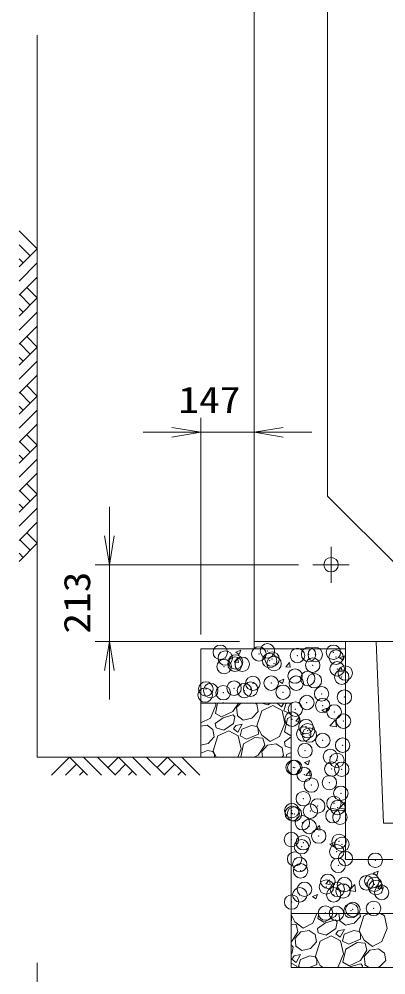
# Model space of a CAD drawing. Units: millimetres at full size. Extents: x 37600 to 71200, y -111040 to -87280.
# Drawn here: x 53702 to 54717, y -107556 to -104909 of the extents above; entities that cross this region are included whole.
import ezdxf
from ezdxf.enums import TextEntityAlignment as Align

# ---------------------------------------------------------------- set-up
doc = ezdxf.new("R2010")
doc.units = ezdxf.units.MM
doc.header["$LTSCALE"] = 80.0044
doc.header["$PDMODE"] = 32
doc.header["$PDSIZE"] = 40
doc.linetypes.add('CHAIN', pattern=[18.5, 12, -1.5, 3.5, -1.5])
for name, color, linetype, lineweight in [('0_2', 4, 'Continuous', 13), ('寸法', 6, 'Continuous', 13), ('ﾊｯﾁﾝｸﾞ', 4, 'Continuous', 9)]:
    doc.layers.add(name, color=color, linetype=linetype, lineweight=lineweight)
doc.styles.add('ＭＳ ゴシック', font='')
doc.styles.get('ＭＳ ゴシック').set_extended_font_data('MS Gothic')

# ---------------------------------------------------------------- blocks, each defined once
blk = doc.blocks.new('open_arrow')
at = {"color": 0, "linetype": 'Continuous', "lineweight": -2}
blk.add_lwpolyline([(7.5, 1.25), (0, 0), (7.5, -1.25)], dxfattribs=at)

msp = doc.modelspace()

# ---------------------------------------------------------------- linework, layer by layer
at = {"layer": '0_2', "color": 2, "linetype": 'CHAIN'}
for p, q in [((54565, -106470), (54565, -106370)), ((54515, -106420), (54615, -106420))]:
    msp.add_line(p, q, dxfattribs=at)
at = {"layer": '0_2', "color": 3}
for points in [[(54352, -106633), (57958, -106633), (57958, -104177), (54352, -104177)], [(54755, -106430), (57555, -106430), (57755, -106230), (57755, -104580), (57555, -104380), (54755, -104380), (54555, -104580), (54555, -106230)]]:
    msp.add_lwpolyline(points, close=True, dxfattribs=at)
at = {"layer": '0_2'}
msp.add_lwpolyline([(54205, -106953), (53752, -106953), (53752, -104953)], dxfattribs=at)
at = {"layer": '0_2', "color": 7}
for points in [[(54352, -106633), (54605, -106633), (54605, -106653), (54352, -106653)], [(54205, -106653), (54205, -106803), (54455, -106803), (54455, -107386), (55955, -107386), (55955, -106803), (58105, -106803), (58105, -106653), (55805, -106653), (55805, -107236), (54605, -107236), (54605, -106653)], [(54205, -106803), (54455, -106803), (54455, -106953), (54205, -106953)], [(54455, -107386), (55955, -107386), (55955, -107536), (54455, -107536)]]:
    msp.add_lwpolyline(points, close=True, dxfattribs=at)
at = {"layer": '0_2', "color": 3}
msp.add_lwpolyline([(54725.62, -106633), (54689.96, -106633), (54709.96, -107136), (55700.04, -107136)], dxfattribs=at)
msp.add_circle((54565, -106420), 20, dxfattribs=at)
at = {"layer": '寸法'}
for p, q in [((54205, -106613), (54205, -106013)), ((54352, -106593), (54352, -106013)), ((54512, -106053), (54045, -106053)), ((53952, -106793), (53952, -106260)), ((54475, -106420), (53912, -106420)), ((54312, -106633), (53912, -106633)), ((53752, -107523), (53752, -108823))]:
    msp.add_line(p, q, dxfattribs=at)
at = {"layer": 'ﾊｯﾁﾝｸﾞ'}
for p, q in [((53702, -105495.35), (53752, -105545.35)), ((53702, -105534.24), (53732.56, -105564.8)), ((53752, -105545.35), (53702, -105595.35)), ((53702, -105573.13), (53713.11, -105584.24)), ((53752, -105584.24), (53702, -105634.24)), ((53752, -105623.13), (53702, -105673.13)), ((53703.5, -105671.63), (53732.56, -105700.68)), ((53722.95, -105652.18), (53752, -105681.24)), ((53752, -105681.24), (53702, -105731.24)), ((53702, -105709.02), (53713.11, -105720.13)), ((53752, -105720.13), (53702, -105770.13)), ((53752, -105759.02), (53702, -105809.02)), ((53722.95, -105788.07), (53752, -105817.12)), ((53752, -105817.12), (53702, -105867.12)), ((53703.5, -105807.51), (53732.56, -105836.56)), ((53702, -105844.9), (53713.11, -105856.01)), ((53752, -105856.01), (53702, -105906.01)), ((53752, -105894.9), (53702, -105944.9)), ((53722.95, -105923.95), (53752, -105953)), ((53752, -105953), (53702, -106003)), ((53703.5, -105943.39), (53732.56, -105972.44)), ((53702, -105980.78), (53713.11, -105991.89)), ((53752, -105991.89), (53702, -106041.89)), ((53752, -106030.78), (53702, -106080.78)), ((53722.95, -106059.83), (53752, -106088.88)), ((53752, -106088.88), (53702, -106138.88)), ((53703.5, -106079.28), (53732.56, -106108.33)), ((53702, -106116.66), (53713.11, -106127.77)), ((53752, -106127.77), (53702, -106177.77)), ((53752, -106166.66), (53702, -106216.66)), ((53722.95, -106195.71), (53752, -106224.76)), ((53752, -106224.76), (53702, -106274.76)), ((53703.5, -106215.16), (53732.56, -106244.21)), ((53702, -106252.54), (53713.11, -106263.65)), ((53752, -106263.65), (53702, -106313.65)), ((53752, -106302.54), (53702, -106352.54)), ((53722.95, -106331.59), (53752, -106360.65)), ((53752, -106360.65), (53702, -106410.65)), ((53703.5, -106351.04), (53732.56, -106380.09)), ((53702, -106388.43), (53713.11, -106399.54)), ((54296.53, -106689.9), (54306.17, -106678.41)), ((54301.17, -106661.89), (54315.18, -106656.52)), ((54301.17, -106661.89), (54311.12, -106668.6)), ((54308.48, -106690.95), (54306.17, -106678.41)), ((54311.12, -106668.6), (54315.18, -106656.52)), ((54588.6, -106677.91), (54602.6, -106672.53)), ((54588.6, -106677.91), (54598.55, -106684.62)), ((54598.55, -106684.62), (54602.6, -106672.53)), ((54296.53, -106689.9), (54308.48, -106690.95)), ((54439.98, -106702.45), (54449.62, -106690.96)), ((54439.98, -106702.45), (54451.94, -106703.5)), ((54451.94, -106703.5), (54449.62, -106690.96)), ((54583.43, -106715), (54593.08, -106703.51)), ((54595.39, -106716.05), (54593.07, -106703.51)), ((54583.43, -106715), (54595.39, -106716.05)), ((54420.55, -106742.42), (54434.56, -106737.04)), ((54420.55, -106742.42), (54430.5, -106749.13)), ((54430.5, -106749.13), (54434.56, -106737.04)), ((54231.32, -106844.7), (54246.1, -106808.68)), ((54246.1, -106808.68), (54244.86, -106803)), ((54244.98, -106831.96), (54251.13, -106803)), ((54262.73, -106803), (54266.51, -106801.55)), ((54266.03, -106803), (54266.51, -106801.55)), ((54308.49, -106803), (54293.58, -106826.53)), ((54303.61, -106815.9), (54315.48, -106803)), ((54354.85, -106803), (54359.48, -106806.27)), ((54363.22, -106826.74), (54359.48, -106806.27)), ((54403.6, -106809.89), (54373.1, -106824.27)), ((54389.7, -106808.22), (54373.14, -106803)), ((54397.16, -106803), (54389.7, -106808.22)), ((54429.54, -106824.02), (54403.6, -106809.89)), ((54417.25, -106803), (54416.43, -106804.11)), ((54416.43, -106804.11), (54428.28, -106813.43)), ((54428.28, -106813.43), (54434.07, -106803)), ((54439.7, -106805.22), (54434.58, -106824.34)), ((54445.34, -106803), (54439.7, -106805.22)), ((54261.87, -106841.61), (54244.98, -106831.96)), ((54293.58, -106826.53), (54261.87, -106841.61)), ((54294.14, -106835.91), (54266.4, -106843.85)), ((54298.86, -106841.27), (54294.14, -106835.91)), ((54306.13, -106837.07), (54303.61, -106815.9)), ((54304.92, -106837.77), (54321.99, -106850.54)), ((54346.11, -106844.71), (54363.22, -106826.74)), ((54373.1, -106824.27), (54359.92, -106865.83)), ((54437.34, -106859.93), (54429.54, -106824.02)), ((54434.58, -106824.34), (54452.68, -106833.29)), ((54452.68, -106833.29), (54455, -106832.3)), ((54539.94, -106822.94), (54553.94, -106817.56)), ((54539.94, -106822.94), (54549.88, -106829.65)), ((54549.88, -106829.65), (54553.94, -106817.56)), ((54205, -106858.06), (54205.16, -106858.18)), ((54205.16, -106858.18), (54231.32, -106844.7)), ((54266.4, -106843.85), (54244.76, -106859.57)), ((54246.72, -106871.37), (54244.76, -106859.57)), ((54294.95, -106859.69), (54268.46, -106878.22)), ((54298.86, -106841.27), (54294.95, -106859.69)), ((54318.92, -106862.02), (54301.57, -106865.57)), ((54307.03, -106883.43), (54318.92, -106862.02)), ((54321.99, -106850.54), (54346.11, -106844.71)), ((54422.57, -106895.94), (54437.34, -106859.93)), ((54436.23, -106883.2), (54444.05, -106846.35)), ((54444.05, -106846.35), (54455, -106840.03)), ((54467.73, -106852.89), (54477.37, -106841.4)), ((54467.73, -106852.89), (54479.69, -106853.94)), ((54479.69, -106853.94), (54477.37, -106841.4)), ((54561.94, -106866.29), (54577.51, -106850.06)), ((54579.7, -106869.08), (54577.49, -106850.08)), ((54205, -106867.51), (54221.86, -106864.71)), ((54221.86, -106864.71), (54238.24, -106876.27)), ((54241.97, -106896.74), (54238.24, -106876.27)), ((54268.46, -106878.22), (54246.72, -106871.37)), ((54282.36, -106879.89), (54251.86, -106894.27)), ((54308.3, -106894.02), (54282.36, -106879.89)), ((54301.57, -106865.57), (54295.18, -106874.11)), ((54295.18, -106874.11), (54307.03, -106883.43)), ((54318.46, -106875.22), (54313.33, -106894.34)), ((54344.81, -106864.86), (54318.46, -106875.22)), ((54331.43, -106903.29), (54363.84, -106889.43)), ((54359.41, -106867.74), (54344.81, -106864.86)), ((54363.61, -106875.02), (54359.41, -106867.74)), ((54359.92, -106865.83), (54373.41, -106891.99)), ((54363.84, -106889.43), (54363.61, -106875.02)), ((54453.11, -106892.85), (54436.23, -106883.2)), ((54561.91, -106866.32), (54579.7, -106869.08)), ((54205, -106919.51), (54224.86, -106914.71)), ((54224.86, -106914.71), (54241.97, -106896.74)), ((54251.86, -106894.27), (54238.67, -106935.83)), ((54316.1, -106929.93), (54308.3, -106894.02)), ((54313.33, -106894.34), (54331.43, -106903.29)), ((54315.03, -106953), (54322.81, -106916.35)), ((54322.81, -106916.35), (54354.33, -106898.15)), ((54354.33, -106898.15), (54376.39, -106899.97)), ((54373.41, -106891.99), (54396.4, -106909.43)), ((54376.39, -106899.97), (54381.34, -106919.74)), ((54389.51, -106919.88), (54413.1, -106915.95)), ((54396.4, -106909.43), (54422.57, -106895.94)), ((54413.1, -106915.95), (54429.48, -106927.51)), ((54455, -106897.01), (54436, -106910.81)), ((54437.97, -106922.61), (54436, -106910.81)), ((54455, -106891.96), (54453.11, -106892.85)), ((54223.56, -106934.86), (54205, -106942.16)), ((54238.16, -106937.74), (54223.56, -106934.86)), ((54242.36, -106945.02), (54238.16, -106937.74)), ((54238.67, -106935.83), (54247.53, -106953)), ((54306.63, -106953), (54316.1, -106929.93)), ((54381.34, -106919.74), (54363.58, -106947.78)), ((54373.61, -106937.14), (54389.51, -106919.88)), ((54375.5, -106953), (54373.61, -106937.14)), ((54433.22, -106947.99), (54429.48, -106927.51)), ((54455, -106927.98), (54437.97, -106922.61)), ((54455, -106939.91), (54443.1, -106945.51)), ((53791.12, -107003), (53841.12, -106953)), ((53841.12, -106953), (53891.12, -107003)), ((53880.01, -106953), (53930.01, -107003)), ((53918.9, -106953), (53968.9, -107003)), ((53947.95, -106982.05), (53977, -106953)), ((53977, -106953), (54027, -107003)), ((54015.89, -106953), (54065.89, -107003)), ((54054.78, -106953), (54104.78, -107003)), ((54083.83, -106982.05), (54112.88, -106953)), ((54112.88, -106953), (54162.88, -107003)), ((54151.77, -106953), (54201.77, -107003)), ((54242.49, -106953), (54242.36, -106945.02)), ((54363.58, -106947.78), (54352.59, -106953)), ((54428.44, -106953), (54433.22, -106947.99)), ((54443.1, -106945.51), (54440.73, -106953)), ((54491.27, -106967.97), (54505.28, -106962.59)), ((54491.27, -106967.97), (54501.22, -106974.68)), ((54501.22, -106974.68), (54505.28, -106962.59)), ((53830.01, -107003), (53860.56, -106972.45)), ((53868.9, -107003), (53880.01, -106991.89)), ((53967.39, -107001.5), (53996.44, -106972.45)), ((54004.78, -107003), (54015.89, -106991.89)), ((54103.28, -107001.5), (54132.33, -106972.45)), ((54140.66, -107003), (54151.77, -106991.89)), ((54495.48, -107003.33), (54505.12, -106991.84)), ((54507.44, -107004.38), (54505.12, -106991.84)), ((54495.48, -107003.33), (54507.44, -107004.38)), ((54588.43, -107094.25), (54605, -107096.82)), ((54588.45, -107094.22), (54604.03, -107077.99)), ((54605, -107086.56), (54604.01, -107078.01)), ((54455, -107108.24), (54456.61, -107107.62)), ((54455, -107112.43), (54456.61, -107107.62)), ((54523.23, -107153.77), (54532.87, -107142.28)), ((54523.23, -107153.77), (54535.19, -107154.81)), ((54535.19, -107154.81), (54532.87, -107142.28)), ((54561.99, -107193.52), (54575.99, -107188.15)), ((54561.99, -107193.52), (54571.94, -107200.23)), ((54571.94, -107200.23), (54575.99, -107188.15)), ((54681.37, -107274.05), (54695.38, -107268.67)), ((54681.37, -107274.05), (54691.32, -107280.76)), ((54691.32, -107280.76), (54695.38, -107268.67)), ((54550.98, -107304.21), (54560.62, -107292.72)), ((54550.98, -107304.21), (54562.94, -107305.25)), ((54562.94, -107305.25), (54560.62, -107292.72)), ((54614.97, -107322.15), (54630.55, -107305.91)), ((54632.73, -107324.93), (54630.52, -107305.94)), ((54694.43, -107316.76), (54704.08, -107305.27)), ((54706.39, -107317.8), (54704.08, -107305.27)), ((54513.33, -107338.55), (54527.33, -107333.18)), ((54513.33, -107338.55), (54523.28, -107345.26)), ((54523.28, -107345.26), (54527.33, -107333.18)), ((54614.94, -107322.17), (54632.73, -107324.93)), ((54694.43, -107316.76), (54706.39, -107317.8)), ((54455, -107389.01), (54465.16, -107408.72)), ((54455.36, -107391.75), (54455, -107391.12)), ((54455.6, -107406.16), (54455.36, -107391.75)), ((54514.32, -107412.67), (54525.26, -107386)), ((54527.98, -107399.93), (54530.94, -107386)), ((54581.97, -107386), (54576.58, -107394.51)), ((54589.13, -107405.04), (54586.86, -107386)), ((54656.1, -107392.24), (54642.92, -107433.8)), ((54646.22, -107394.72), (54644.63, -107386)), ((54669.35, -107386), (54656.1, -107392.24)), ((54712.54, -107391.99), (54701.54, -107386)), ((54720.34, -107427.9), (54712.54, -107391.99)), ((54455, -107406.42), (54455.6, -107406.16)), ((54455, -107415.62), (54468.15, -107416.7)), ((54465.16, -107408.72), (54488.16, -107426.16)), ((54468.15, -107416.7), (54473.1, -107436.47)), ((54488.16, -107426.16), (54514.32, -107412.67)), ((54549.4, -107411.82), (54527.76, -107427.54)), ((54544.87, -107409.58), (54527.98, -107399.93)), ((54576.58, -107394.51), (54544.87, -107409.58)), ((54577.14, -107403.88), (54549.4, -107411.82)), ((54581.86, -107409.24), (54577.14, -107403.88)), ((54581.86, -107409.24), (54577.95, -107427.67)), ((54587.92, -107405.74), (54604.99, -107418.52)), ((54604.99, -107418.52), (54629.11, -107412.68)), ((54629.11, -107412.68), (54646.22, -107394.72)), ((54473.1, -107436.47), (54455.34, -107464.51)), ((54465.36, -107453.87), (54481.26, -107436.61)), ((54481.26, -107436.61), (54504.86, -107432.68)), ((54504.86, -107432.68), (54521.24, -107444.24)), ((54524.97, -107464.72), (54521.24, -107444.24)), ((54529.72, -107439.34), (54527.76, -107427.54)), ((54551.46, -107446.19), (54529.72, -107439.34)), ((54577.95, -107427.67), (54551.46, -107446.19)), ((54584.57, -107433.54), (54578.18, -107442.08)), ((54578.18, -107442.08), (54590.03, -107451.4)), ((54601.92, -107429.99), (54584.57, -107433.54)), ((54590.03, -107451.4), (54601.92, -107429.99)), ((54601.46, -107443.19), (54596.33, -107462.32)), ((54627.81, -107432.83), (54601.46, -107443.19)), ((54642.41, -107435.72), (54627.81, -107432.83)), ((54646.61, -107442.99), (54642.41, -107435.72)), ((54642.92, -107433.8), (54656.41, -107459.97)), ((54646.84, -107457.4), (54646.61, -107442.99)), ((54705.57, -107463.91), (54720.34, -107427.9)), ((54455.34, -107464.51), (54455, -107464.67)), ((54467.89, -107475.04), (54465.36, -107453.87)), ((54507.86, -107482.68), (54524.97, -107464.72)), ((54534.86, -107462.24), (54521.67, -107503.8)), ((54565.36, -107447.87), (54534.86, -107462.24)), ((54591.3, -107461.99), (54565.36, -107447.87)), ((54599.1, -107497.9), (54591.3, -107461.99)), ((54596.33, -107462.32), (54614.43, -107471.27)), ((54605.81, -107484.33), (54637.33, -107466.13)), ((54614.43, -107471.27), (54646.84, -107457.4)), ((54637.33, -107466.13), (54659.39, -107467.94)), ((54656.41, -107459.97), (54679.4, -107477.4)), ((54659.39, -107467.94), (54664.34, -107487.71)), ((54679.4, -107477.4), (54705.57, -107463.91)), ((54455.9, -107473.88), (54455, -107474.14)), ((54456.7, -107497.67), (54455, -107498.86)), ((54460.61, -107479.24), (54455.9, -107473.88)), ((54460.61, -107479.24), (54456.7, -107497.67)), ((54466.68, -107475.74), (54483.75, -107488.52)), ((54483.75, -107488.52), (54507.86, -107482.68)), ((54584.32, -107533.91), (54599.1, -107497.9)), ((54597.98, -107521.18), (54605.81, -107484.33)), ((54664.34, -107487.71), (54646.58, -107515.75)), ((54656.61, -107505.11), (54672.51, -107487.85)), ((54672.51, -107487.85), (54696.1, -107483.93)), ((54696.1, -107483.93), (54712.48, -107495.49)), ((54716.22, -107515.96), (54712.48, -107495.49)), ((54470.05, -107531.99), (54455, -107523.8)), ((54463.33, -107503.54), (54456.94, -107512.08)), ((54456.94, -107512.08), (54468.79, -107521.4)), ((54480.68, -107499.99), (54463.33, -107503.54)), ((54468.79, -107521.4), (54480.68, -107499.99)), ((54480.21, -107513.19), (54475.09, -107532.32)), ((54506.56, -107502.83), (54480.21, -107513.19)), ((54521.16, -107505.72), (54506.56, -107502.83)), ((54525.36, -107512.99), (54521.16, -107505.72)), ((54521.67, -107503.8), (54535.16, -107529.97)), ((54525.6, -107527.4), (54525.36, -107512.99)), ((54614.87, -107530.83), (54597.98, -107521.18)), ((54646.58, -107515.75), (54614.87, -107530.83)), ((54647.14, -107525.13), (54619.4, -107533.06)), ((54651.86, -107530.49), (54647.14, -107525.13)), ((54659.13, -107526.29), (54656.61, -107505.11)), ((54699.11, -107533.92), (54716.22, -107515.96)), ((54470.92, -107536), (54470.05, -107531.99)), ((54475.09, -107532.32), (54482.54, -107536)), ((54505.5, -107536), (54525.6, -107527.4)), ((54535.16, -107529.97), (54543.12, -107536)), ((54580.28, -107536), (54584.32, -107533.91)), ((54619.4, -107533.06), (54615.36, -107536)), ((54651.86, -107530.49), (54650.69, -107536)), ((54657.92, -107526.99), (54669.97, -107536)), ((54690.53, -107536), (54699.11, -107533.92))]:
    msp.add_line(p, q, dxfattribs=at)
for p in [(54258.48, -106662.45), (54365.24, -106666.96), (54388.94, -106658.52), (54472, -106671.47), (54502.8, -106668.53), (54521.33, -106669.02), (54571.4, -106662.43), (54272.3, -106678.54), (54299.09, -106695.41), (54300.65, -106689.31), (54319.28, -106695.62), (54395.02, -106685.65), (54401.78, -106681.33), (54407.41, -106693.82), (54514.17, -106698.34), (54578.77, -106675.98), (54269.21, -106702.21), (54581.96, -106708.49), (54604.25, -106720.11), (54348.68, -106748.53), (54399.35, -106747.91), (54465.32, -106728.51), (54468.72, -106747.9), (54500.37, -106735.11), (54518.79, -106741.31), (54594.54, -106731.34), (54218.69, -106764.11), (54232.05, -106768.55), (54266.66, -106774.51), (54296.66, -106761.99), (54325.45, -106768.62), (54342.41, -106764.53), (54432.21, -106773.13), (54538.98, -106777.64), (54216.6, -106781.1), (54497.94, -106801.69), (54601.81, -106786.69), (54466.18, -106820.19), (54541.92, -106810.22), (54573.7, -106827.82), (54457.06, -106847.84), (54599.38, -106853.27), (54495.51, -106868.26), (54500.03, -106879.84), (54489.31, -106889.11), (54504.99, -106891.76), (54542.2, -106906.71), (54493.07, -106934.84), (54596.95, -106919.85), (54563, -106951.36), (54581.37, -106961.75), (54460.24, -106981.5), (54464.73, -106981.77), (54567.01, -106986.02), (54594.52, -106986.43), (54490.64, -107001.42), (54510.39, -107030.24), (54560.46, -107023.65), (54488.21, -107068), (54592.09, -107053.01), (54528.06, -107088.21), (54573.11, -107081.08), (54583.59, -107092.56), (54456.47, -107101.1), (54457.78, -107109.12), (54463.46, -107110.57), (54507.84, -107102.53), (54570.23, -107115.08), (54589.65, -107119.58), (54485.78, -107134.58), (54504.4, -107145.02), (54530.98, -107171.44), (54455.23, -107181.41), (54483.35, -107201.16), (54488.27, -107189.88), (54587.22, -107186.16), (54595.03, -107194.39), (54580.78, -107215.01), (54464.14, -107235.03), (54478.36, -107250.32), (54584.79, -107252.74), (54604.67, -107233.69), (54687.48, -107238.66), (54480.91, -107267.74), (54556.09, -107296.59), (54602.13, -107305.99), (54662.85, -107301.1), (54677.87, -107296.01), (54685.05, -107305.24), (54478.48, -107334.32), (54491.49, -107318.94), (54552.06, -107312.58), (54572.52, -107334.34), (54582.36, -107319.32), (54598.26, -107323.45), (54689.16, -107314.32), (54705.02, -107327.96), (54455.89, -107354.36), (54549.51, -107384.87), (54579.93, -107385.9), (54620.45, -107378.25), (54625.26, -107374.9), (54682.61, -107371.82)]:
    msp.add_point(p, dxfattribs=at)

# ---------------------------------------------------------------- block references
at = {"layer": '寸法', "xscale": 10.7, "yscale": 10.7}
for p, rotation in [((54205, -106053), 180), ((53952, -106420), 90), ((53952, -106633), 270)]:
    msp.add_blockref('open_arrow', p, dxfattribs=dict(at, rotation=rotation))
msp.add_blockref('open_arrow', (54352, -106053), dxfattribs=at)

# ---------------------------------------------------------------- texts
at = {"layer": '寸法', "style": 'ＭＳ ゴシック', "width": 1.15}
msp.add_text('147', height=73.31, dxfattribs=at).set_placement((54228.5, -105963), align=Align.MIDDLE_CENTER)
msp.add_text('213', height=73.31, rotation=90, dxfattribs=at).set_placement((53862, -106525), align=Align.MIDDLE_CENTER)

doc.saveas('drawing.dxf')
